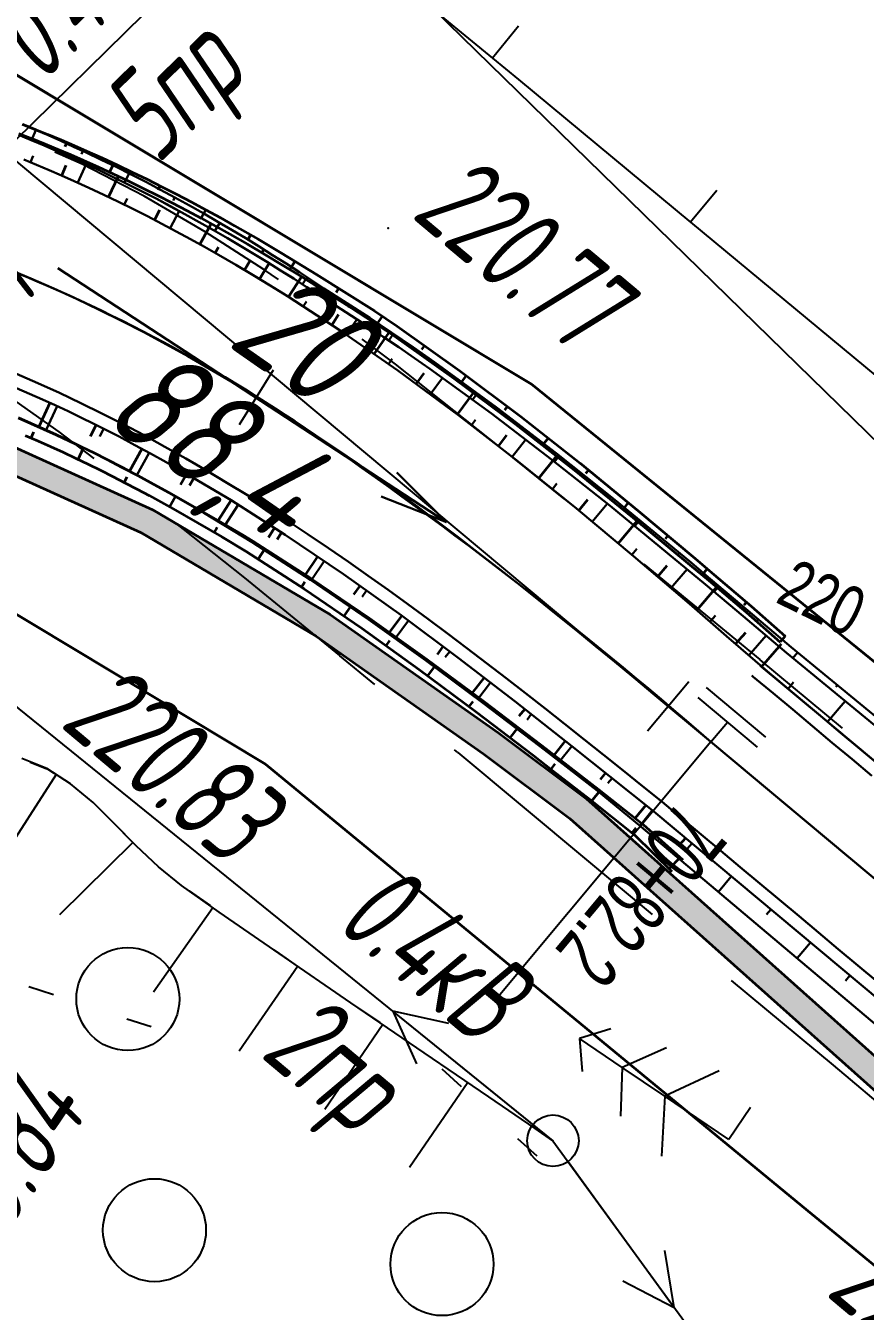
# Model space of a CAD drawing. Header units: millimetres. Extents: x -1799 to 6962, y -1020 to 4121.
# Drawn here: x 4065.22 to 4097.82, y 3277.43 to 3327.34 of the extents above; entities that cross this region are included whole.
import ezdxf

# ---------------------------------------------------------------- set-up
doc = ezdxf.new("R2010")
doc.units = ezdxf.units.MM
doc.linetypes.add('CONTI', pattern=[0])
doc.linetypes.add('DASHED', pattern=[0.75, 0.5, -0.25])
for name, color, linetype, lineweight in [('10', 1, 'Continuous', 35), ('КОПИЯ_ОСЬ_13_ОТКОСЫ', 7, 'Continuous', 30), ('КОПИЯ_ОСЬ_ГРАНИЦЫ_ПОЛОС', 7, 'Continuous', 30), ('ОСЬ_ВЕРХ_ПОКРЫТИЯ_ГРАНИЦЫ_ПОЛОС', 7, 'Continuous', 30), ('ОСЬ_ВЕРХ_ПОКРЫТИЯ_ОСЬ', 1, 'Continuous', 30), ('Ось_примыкания', 1, 'Continuous', 35), ('Тротуар', 40, 'Continuous', 35), ('Уклоны ПЧ', 5, 'Continuous', 30)]:
    doc.layers.add(name, color=color, linetype=linetype, lineweight=lineweight)
for name, color, linetype in [('GOR_BDEFAULT', 212, 'CONTI'), ('NAD_MDEFAULT', 7, 'CONTI'), ('OBRIVDEFAULT', 32, 'CONTI'), ('PI_OTDEFAULT', 172, 'CONTI'), ('PI_TTDEFAULT', 5, 'CONTI'), ('SIT_LDEFAULT', 7, 'CONTI'), ('USLZNDEFAULT', 7, 'CONTI'), ('ZAPSKDEFAULT', 7, 'CONTI'), ('КОПИЯ_ОСЬ_ТАНГЕНСЫ', 1, 'Continuous'), ('ОСЬ_ВЕРХ_ПОКРЫТИЯ_ОТКОСЫ', 7, 'Continuous'), ('ОСЬ_ВЕРХ_ПОКРЫТИЯ_ПИКЕТЫ', 1, 'Continuous'), ('ОСЬ_ВЕРХ_ПОКРЫТИЯ_РАЗБИВКА_КРИВ', 1, 'Continuous'), ('ОСЬ_ВЕРХ_ПОКРЫТИЯ_ТАНГЕНСЫ', 1, 'Continuous'), ('разметка', 7, 'Continuous')]:
    doc.layers.add(name, color=color, linetype=linetype)
doc.styles.add('eskd', font='spds.shx', dxfattribs={"width": 1.2, "oblique": 15})
doc.styles.add('SHRFT', font='TXT', dxfattribs={"width": 3.5})
doc.styles.get("Standard").update_dxf_attribs({"font": 'arial.ttf'})
doc.styles.add('ГОСТ', font='', dxfattribs={"oblique": 15, "height": 4})
doc.styles.get('ГОСТ').set_extended_font_data('GOST type A')

# ---------------------------------------------------------------- blocks, each defined once
blk = doc.blocks.new('BL_20')
at = {"color": 0}
blk.add_circle((0, 0), 1, dxfattribs=at)
blk = doc.blocks.new('BL_105')
at = {"color": 0}
for p, q in [((0, 7), (-1, 6.2)), ((0, 5), (0, 7)), ((1, 6.2), (0, 7)), ((0, 5), (-1.6, 4)), ((0, 3), (0, 5)), ((1.6, 4), (0, 5)), ((0, 3), (-2, 1.8)), ((0, 0), (0, 3)), ((2, 1.8), (0, 3)), ((1.5, 0), (0, 0))]:
    blk.add_line(p, q, dxfattribs=at)
blk = doc.blocks.new('BL_2004')
at = {"color": 0}
blk.add_circle((0, 0), 2, dxfattribs=at)
blk = doc.blocks.new('*U52')
at = {"layer": 'КОПИЯ_ОСЬ_13_ОТКОСЫ'}
for points in [[(807.019, 1096.788), (807.52, 1096.578), (808.018, 1096.364), (808.515, 1096.145), (809.01, 1095.922), (809.503, 1095.695), (810.085, 1095.417), (810.664, 1095.134), (811.241, 1094.845), (811.815, 1094.551), (812.386, 1094.251), (812.947, 1093.947), (813.506, 1093.637), (814.062, 1093.323), (814.615, 1093.005), (815.166, 1092.682), (815.694, 1092.364), (816.219, 1092.042), (816.741, 1091.716), (817.261, 1091.386), (817.778, 1091.051), (818.292, 1090.712), (818.733, 1090.414), (820.519, 1089.273), (821.361, 1088.707), (822.197, 1088.133), (823.027, 1087.551), (825.419, 1085.807), (827.75, 1084.021), (830.03, 1082.205), (832.266, 1080.372), (833.003, 1079.759), (833.736, 1079.145), (835.194, 1077.918), (836.878, 1076.493), (850.63, 1065.19)], [(806.867, 1096.379), (807.365, 1096.175), (807.862, 1095.966), (808.357, 1095.753), (808.85, 1095.536), (809.341, 1095.315), (809.921, 1095.043), (810.499, 1094.766), (811.074, 1094.484), (811.646, 1094.197), (812.216, 1093.904), (812.776, 1093.606), (813.335, 1093.303), (813.89, 1092.995), (814.443, 1092.683), (814.993, 1092.367), (815.511, 1092.061), (816.026, 1091.752), (816.539, 1091.438), (817.049, 1091.12), (817.557, 1090.798), (818.062, 1090.472), (818.564, 1090.142), (819.186, 1089.75), (819.804, 1089.353), (820.42, 1088.951), (821.032, 1088.544), (821.64, 1088.132), (822.245, 1087.715), (822.847, 1087.293), (825.234, 1085.557), (827.564, 1083.779), (829.843, 1081.971), (832.079, 1080.144), (832.817, 1079.532), (833.551, 1078.921), (835.01, 1077.697), (836.692, 1076.269), (850.446, 1064.97)], [(807.545, 1096.567), (807.376, 1096.17)], [(809.373, 1095.756), (809.313, 1095.625)], [(811.172, 1094.88), (810.992, 1094.525)], [(812.942, 1093.949), (812.878, 1093.833)], [(814.683, 1092.965), (814.5, 1092.651)], [(816.396, 1091.932), (816.332, 1091.829)], [(818.079, 1090.853), (817.898, 1090.578)], [(819.755, 1089.761), (819.696, 1089.669)], [(821.427, 1088.662), (821.247, 1088.399)], [(823.069, 1087.521), (823.006, 1087.435)], [(824.685, 1086.342), (824.501, 1086.09)], [(826.285, 1085.143), (826.222, 1085.06)], [(827.871, 1083.924), (827.681, 1083.686)], [(829.435, 1082.678), (829.372, 1082.599)], [(830.989, 1081.419), (830.8, 1081.189)], [(832.534, 1080.149), (832.47, 1080.073)], [(834.068, 1078.866), (833.881, 1078.643)], [(835.597, 1077.577), (835.535, 1077.503)], [(837.127, 1076.288), (836.942, 1076.063)], [(838.672, 1075.018), (838.61, 1074.943)]]:
    blk.add_lwpolyline(points, dxfattribs=at)
blk = doc.blocks.new('Стрелка')
at = {"layer": 'Уклоны ПЧ', "ltscale": 2}
for points in [[(-0.023, -0.048), (-0.023, 17.972)], [(-0.023, -0.048), (-0.578, 2.622)], [(-0.023, -0.048), (0.532, 2.622)]]:
    blk.add_lwpolyline(points, dxfattribs=at)

msp = doc.modelspace()

# ---------------------------------------------------------------- hatches: boundary and pattern name
at = {"layer": 'Тротуар', "lineweight": 30, "ltscale": 7}
msp.add_hatch(color=256, dxfattribs=at).paths.add_polyline_path([(4355.026, 2987.245), (4352.622, 2989.782), (4345.427, 2993.281), (4338.394, 2996.926), (4334.905, 2998.92), (4331.584, 3001.033), (4325.137, 3005.952), (4319.491, 3011.624), (4314.469, 3017.834), (4309.932, 3024.285), (4307.646, 3027.716), (4301.367, 3037.941), (4295.156, 3048.209), (4289.986, 3056.769), (4280.835, 3072.269), (4272.55, 3085.951), (4265.234, 3097.893), (4261.114, 3101.507), (4255.468, 3107.674), (4252.851, 3111.934), (4250.972, 3116.597), (4250.585, 3117.56), (4249.719, 3119.765), (4248.666, 3123.345), (4248.323, 3124.321), (4247.98, 3125.297), (4241.939, 3135.217), (4234.518, 3147.093), (4225.78, 3160.49), (4219.022, 3170.408), (4211.937, 3180.091), (4203.112, 3191.194), (4194.18, 3201.563), (4183.21, 3213.325), (4172.573, 3223.78), (4162.939, 3232.607), (4150.941, 3243.284), (4138.679, 3253.563), (4117.058, 3271.355), (4101.903, 3284.023), (4086.977, 3297.339), (4083.578, 3299.881), (4077.037, 3304.486), (4070.152, 3308.55), (4062.976, 3311.79), (4055.187, 3313.858), (4047.095, 3314.906), (4039.194, 3314.51), (4031.355, 3312.695), (4024.186, 3309.608), (4017.316, 3305.344), (4008.1, 3297.932), (3998.942, 3289.839), (3996.071, 3287.056), (3984.757, 3275.743), (3983.052, 3274.038), (3982.329, 3273.347), (3976.255, 3267.275), (3965.028, 3255.875), (3952.386, 3243.061), (3945.337, 3235.968), (3938.229, 3228.933), (3931.095, 3221.926), (3922.526, 3213.525), (3913.887, 3205.055), (3900.709, 3192.936), (3893.252, 3186.273), (3888.799, 3182.354), (3880.991, 3175.997), (3874.788, 3170.946), (3865.391, 3163.481), (3855.795, 3156.275), (3849.369, 3151.511), (3844.564, 3148.067), (3839.698, 3144.637), (3832.981, 3140.049), (3830.301, 3138.269), (3823.273, 3133.561), (3822.443, 3133.006), (3809.622, 3124.407), (3792.023, 3114.358), (3786.086, 3111.259), (3780.023, 3108.407), (3761.667, 3099.663), (3749.56, 3093.587), (3739.444, 3087.864), (3738.739, 3087.426), (3732.468, 3082.562), (3726.512, 3077.16), (3720.889, 3071.42), (3715.659, 3065.179), (3710.962, 3058.323), (3707.32, 3051.736), (3703.938, 3044.269), (3700.864, 3036.478), (3698.458, 3028.966), (3695.598, 3017.765), (3693.191, 3006.011), (3691.1, 2983.08), (3692.241, 2982.689), (3694.173, 3005.821), (3696.572, 3017.54), (3699.543, 3029.107), (3701.99, 3036.656), (3704.929, 3044.035), (3708.201, 3051.263), (3712.009, 3058.115), (3716.543, 3064.688), (3721.631, 3070.747), (3727.193, 3076.428), (3733.066, 3081.759), (3739.311, 3086.604), (3740.034, 3087.053), (3750.032, 3092.705), (3762.015, 3098.833), (3780.451, 3107.484), (3786.563, 3110.334), (3792.489, 3113.472), (3810.085, 3123.523), (3830.857, 3137.439), (3833.537, 3139.218), (3840.159, 3143.739), (3845.068, 3147.214), (3849.925, 3150.749), (3856.392, 3155.473), (3865.972, 3162.73), (3875.413, 3170.165), (3881.622, 3175.221), (3889.445, 3181.591), (3893.916, 3185.525), (3901.381, 3192.195), (3914.576, 3204.33), (3923.226, 3212.811), (3931.795, 3221.212), (3938.931, 3228.221), (3946.043, 3235.26), (3953.097, 3242.357), (3965.74, 3255.172), (3976.964, 3266.57), (3985.463, 3275.036), (3996.773, 3286.343), (3999.622, 3289.105), (4008.744, 3297.168), (4017.895, 3304.526), (4024.65, 3308.719), (4031.668, 3311.741), (4039.333, 3313.516), (4047.055, 3313.903), (4054.994, 3312.874), (4062.639, 3310.845), (4069.691, 3307.661), (4076.5, 3303.642), (4082.99, 3299.072), (4086.343, 3296.564), (4101.249, 3283.266), (4116.42, 3270.585), (4138.04, 3252.793), (4150.286, 3242.528), (4162.272, 3231.863), (4171.847, 3223.057), (4182.46, 3212.663), (4193.35, 3200.994), (4202.341, 3190.556), (4211.142, 3179.485), (4218.205, 3169.831), (4224.947, 3159.937), (4233.677, 3146.552), (4241.089, 3134.69), (4246.972, 3125.147), (4248.831, 3119.35), (4251.955, 3111.482), (4254.666, 3107.069), (4260.416, 3100.789), (4264.381, 3097.354), (4271.694, 3085.435), (4279.977, 3071.756), (4289.128, 3056.256), (4294.307, 3047.694), (4300.531, 3037.432), (4306.803, 3027.178), (4309.038, 3023.822), (4313.665, 3017.24), (4318.747, 3010.955), (4324.471, 3005.203), (4330.909, 3000.28), (4334.388, 2998.064), (4337.915, 2996.047), (4344.978, 2992.388), (4352.021, 2988.962), (4354.437, 2986.412), (4356.729, 2985.394), (4357.135, 2986.308)])

# ---------------------------------------------------------------- linework, layer by layer
at = {"layer": '10'}
for p, q in [((4084.856, 3313.423), (4057.976, 3329.563)), ((4176.746, 3239.013), (4084.856, 3313.423)), ((4052.986, 3311.603), (4074.536, 3298.673)), ((4052.986, 3311.603), (4074.536, 3298.673)), ((4074.536, 3298.673), (4095.586, 3281.333)), ((4074.536, 3298.673), (4095.586, 3281.333)), ((4095.586, 3281.333), (4125.876, 3256.443)), ((4095.586, 3281.333), (4125.876, 3256.443))]:
    msp.add_line(p, q, dxfattribs=at)
msp.add_lwpolyline([(4176.746, 3239.013), (4084.856, 3313.423), (4057.976, 3329.563), (4019.376, 3329.623), (3936.716, 3248.363), (3926.016, 3237.943), (3910.376, 3221.023), (3904.396, 3216.033), (3903.436, 3217.183), (3897.326, 3211.693), (3879.656, 3196.103), (3865.416, 3183.363), (3835.176, 3159.613), (3818.806, 3151.023), (3809.916, 3145.073), (3786.276, 3129.213), (3751.806, 3114.223), (3724.936, 3097.063)], dxfattribs=at)
at = {"layer": 'OBRIVDEFAULT', "color": 32}
for p, q in [((4066.042, 3298.499, 220.875), (4065.062, 3298.889, 220.832)), ((4066.962, 3297.909, 220.92), (4066.042, 3298.499, 220.875)), ((4066.402, 3298.269), (4064.242, 3294.899)), ((4067.832, 3297.179, 220.966), (4066.962, 3297.909, 220.92)), ((4068.672, 3296.349, 221.014), (4067.832, 3297.179, 220.966)), ((4069.512, 3295.499, 221.063), (4068.672, 3296.349, 221.014)), ((4069.382, 3295.629), (4066.532, 3292.819)), ((4070.372, 3294.689, 221.112), (4069.512, 3295.499, 221.063)), ((4071.262, 3293.959, 221.16), (4070.372, 3294.689, 221.112)), ((4072.732, 3292.929, 221.122), (4071.262, 3293.959, 221.16)), ((4072.482, 3293.099), (4070.182, 3289.819)), ((4075.062, 3291.319, 221.063), (4072.732, 3292.929, 221.122)), ((4077.842, 3289.409, 220.993), (4075.062, 3291.319, 221.063)), ((4075.782, 3290.829), (4073.512, 3287.529)), ((4080.692, 3287.469, 220.921), (4077.842, 3289.409, 220.993)), ((4079.082, 3288.569), (4076.832, 3285.259)), ((4083.202, 3285.749, 220.857), (4080.692, 3287.469, 220.921)), ((4082.382, 3286.309), (4080.122, 3283.009)), ((4085.002, 3284.519, 220.811), (4083.202, 3285.749, 220.857)), ((4085.692, 3284.049, 220.794), (4085.002, 3284.519, 220.811))]:
    msp.add_line(p, q, dxfattribs=at)
at = {"layer": 'PI_TTDEFAULT', "color": 5}
for p in [(4079.292, 3319.479, 220.773), (4085.692, 3284.049, 220.794)]:
    msp.add_point(p, dxfattribs=at)
at = {"layer": 'SIT_LDEFAULT', "color": 7}
for p, q in [((4052.502, 3310.869), (4075.522, 3333.389)), ((4111.932, 3297.829), (4075.522, 3333.389)), ((4075.612, 3332.439), (4083.342, 3326.089)), ((4084.352, 3327.319), (4083.342, 3326.089)), ((4083.342, 3326.089), (4084.352, 3325.249)), ((4084.352, 3325.249), (4091.042, 3319.699)), ((4067.412, 3321.969), (4066.352, 3322.429)), ((4069.822, 3320.719), (4067.412, 3321.969)), ((4092.052, 3320.939), (4091.032, 3319.709)), ((4072.182, 3319.339), (4069.822, 3320.719)), ((4091.032, 3319.709), (4098.732, 3313.329)), ((4074.462, 3317.879), (4072.182, 3319.339)), ((4075.032, 3317.489), (4074.462, 3317.879)), ((4079.582, 3314.199), (4078.282, 3315.169)), ((4083.672, 3310.959), (4079.582, 3314.199)), ((4066.522, 3311.579), (4064.852, 3312.749)), ((4067.882, 3310.539), (4066.522, 3311.579)), ((4086.122, 3308.969), (4083.672, 3310.959)), ((4052.502, 3310.869), (4085.692, 3284.049)), ((4071.342, 3307.789), (4071.012, 3308.049)), ((4073.722, 3305.909), (4071.342, 3307.799)), ((4093.742, 3302.729), (4089.232, 3306.439)), ((4077.422, 3302.889), (4073.722, 3305.909)), ((4078.782, 3301.759), (4077.422, 3302.879)), ((4096.932, 3300.069), (4093.742, 3302.719)), ((4082.002, 3299.119), (4081.872, 3299.229)), ((4087.012, 3294.959), (4082.012, 3299.129)), ((4065.392, 3298.749), (4066.042, 3298.489)), ((4066.042, 3298.499), (4066.302, 3298.329)), ((4068.602, 3296.419), (4068.672, 3296.349)), ((4068.672, 3296.349), (4069.302, 3295.709)), ((4089.562, 3292.829), (4087.012, 3294.959)), ((4071.562, 3293.749), (4072.382, 3293.179)), ((4074.852, 3291.459), (4075.062, 3291.319)), ((4075.062, 3291.319), (4075.672, 3290.889)), ((4065.342, 3290.039), (4066.292, 3289.729)), ((4096.582, 3286.979), (4092.632, 3290.269)), ((4078.142, 3289.199), (4078.972, 3288.639)), ((4084.912, 3284.679), (4079.472, 3289.079)), ((4079.472, 3289.079), (4080.392, 3287.039)), ((4081.652, 3288.599), (4079.472, 3289.079)), ((4069.142, 3288.789), (4070.092, 3288.479)), ((4100.242, 3283.899), (4096.582, 3286.979)), ((4081.382, 3286.839), (4082.122, 3286.159)), ((4084.322, 3284.139), (4085.062, 3283.459)), ((4085.692, 3284.049), (4104.502, 3258.209)), ((4086.282, 3283.239), (4090.402, 3277.579)), ((4090.402, 3277.579), (4090.032, 3279.789)), ((4088.412, 3278.609), (4090.402, 3277.579))]:
    msp.add_line(p, q, dxfattribs=at)
at = {"layer": 'КОПИЯ_ОСЬ_13_ОТКОСЫ'}
for points in [[(4064.934, 3323.103), (4065.432, 3322.898), (4065.929, 3322.69), (4066.424, 3322.477), (4066.916, 3322.26), (4067.408, 3322.039), (4067.988, 3321.767), (4068.565, 3321.49), (4069.141, 3321.208), (4069.713, 3320.92), (4070.283, 3320.628), (4070.843, 3320.329), (4071.401, 3320.027), (4071.957, 3319.719), (4072.51, 3319.407), (4073.06, 3319.09), (4073.578, 3318.785), (4074.093, 3318.476), (4074.606, 3318.162), (4075.116, 3317.844), (4075.623, 3317.522), (4076.128, 3317.196), (4076.631, 3316.865), (4077.252, 3316.474), (4077.871, 3316.077), (4078.486, 3315.675), (4079.098, 3315.268), (4079.707, 3314.856), (4080.312, 3314.439), (4080.914, 3314.017), (4083.301, 3312.281), (4085.631, 3310.503), (4087.91, 3308.695), (4090.146, 3306.868), (4090.883, 3306.256), (4091.618, 3305.644), (4093.076, 3304.421), (4094.758, 3302.993), (4108.513, 3291.694)], [(4065.144, 3322.143), (4065.635, 3321.941), (4066.124, 3321.736), (4066.612, 3321.526), (4067.098, 3321.312), (4067.673, 3321.048), (4068.246, 3320.78), (4068.815, 3320.506), (4069.383, 3320.227), (4069.948, 3319.943), (4070.505, 3319.652), (4071.059, 3319.358), (4071.611, 3319.058), (4072.16, 3318.755), (4072.707, 3318.446), (4073.38, 3318.054), (4074.05, 3317.656), (4074.716, 3317.251), (4075.378, 3316.841), (4077.431, 3315.505), (4079.671, 3313.953), (4082.038, 3312.212), (4084.345, 3310.423), (4086.601, 3308.599), (4088.814, 3306.751), (4090.993, 3304.89), (4092.431, 3303.646), (4094.096, 3302.199), (4135.151, 3267.897)], [(4065.399, 3322.039), (4065.504, 3322.294)], [(4067.237, 3321.249), (4067.563, 3321.966)], [(4069.045, 3320.394), (4069.161, 3320.63)], [(4070.825, 3319.483), (4071.18, 3320.148)], [(4072.578, 3318.519), (4072.702, 3318.738)], [(4074.301, 3317.504), (4074.674, 3318.12)], [(4075.995, 3316.44), (4076.125, 3316.641)], [(4077.666, 3315.342), (4078.081, 3315.941)], [(4079.311, 3314.203), (4079.449, 3314.403)], [(4080.929, 3313.028), (4081.397, 3313.665)], [(4064.861, 3313.273), (4065.364, 3313.056), (4065.865, 3312.834), (4066.364, 3312.607), (4066.863, 3312.372), (4067.361, 3312.133), (4067.857, 3311.889), (4068.351, 3311.641), (4068.842, 3311.389), (4069.457, 3311.063), (4070.069, 3310.732), (4070.678, 3310.394), (4071.284, 3310.051), (4073.191, 3308.918), (4075.299, 3307.578), (4077.56, 3306.05), (4079.798, 3304.454), (4082.018, 3302.802), (4084.225, 3301.104), (4086.426, 3299.371), (4087.894, 3298.201), (4089.607, 3296.828), (4130.663, 3262.525)], [(4066.445, 3312.569), (4066.016, 3311.65)], [(4064.934, 3312.127), (4065.427, 3311.913), (4065.917, 3311.695), (4066.411, 3311.467), (4066.901, 3311.235), (4067.391, 3310.998), (4067.877, 3310.758), (4068.363, 3310.514), (4068.971, 3310.197), (4069.577, 3309.874), (4070.179, 3309.546), (4070.778, 3309.212), (4072.132, 3308.432), (4074.013, 3307.286), (4076.28, 3305.826), (4078.528, 3304.291), (4080.76, 3302.694), (4082.982, 3301.044), (4085.199, 3299.353), (4085.938, 3298.782), (4087.419, 3297.631), (4089.12, 3296.244), (4102.727, 3284.768)], [(4082.53, 3311.83), (4082.691, 3312.039)], [(4068.244, 3311.695), (4068.092, 3311.393)], [(4084.111, 3310.605), (4084.626, 3311.27)], [(4070.014, 3310.762), (4069.539, 3309.894)], [(4071.752, 3309.773), (4071.583, 3309.49)], [(4085.67, 3309.352), (4085.846, 3309.57)], [(4073.466, 3308.743), (4072.951, 3307.933)], [(4087.217, 3308.085), (4087.799, 3308.782)], [(4075.154, 3307.67), (4074.982, 3307.4)], [(4088.752, 3306.803), (4088.946, 3307.036)], [(4076.814, 3306.555), (4076.308, 3305.807)], [(4090.273, 3305.505), (4090.902, 3306.241)], [(4078.455, 3305.412), (4078.28, 3305.167)], [(4091.79, 3304.201), (4092.001, 3304.445)], [(4080.079, 3304.245), (4079.562, 3303.551)], [(4093.301, 3302.89), (4093.971, 3303.661)], [(4081.684, 3303.051), (4081.511, 3302.82)], [(4083.273, 3301.837), (4082.779, 3301.195)], [(4094.822, 3301.592), (4095.04, 3301.854)], [(4096.357, 3300.31), (4097.036, 3301.122)], [(4084.852, 3300.61), (4084.685, 3300.398)], [(4086.424, 3299.373), (4085.951, 3298.772)], [(4087.987, 3298.126), (4087.828, 3297.927)], [(4089.548, 3296.875), (4089.073, 3296.283)], [(4091.084, 3295.594), (4090.921, 3295.4)], [(4092.619, 3294.312), (4092.12, 3293.714)], [(4094.153, 3293.029), (4093.987, 3292.83)], [(4095.688, 3291.747), (4095.177, 3291.135)], [(4097.223, 3290.465), (4097.053, 3290.261)]]:
    msp.add_lwpolyline(points, dxfattribs=at)
at = {"layer": 'КОПИЯ_ОСЬ_ГРАНИЦЫ_ПОЛОС'}
for points in [[(4093.74, 3302.496), (4093.793, 3302.452), (4094.56, 3301.811), (4095.327, 3301.17), (4096.094, 3300.53), (4096.861, 3299.889), (4097.628, 3299.248), (4098.394, 3298.608)], [(4093.416, 3302.116), (4093.473, 3302.068), (4094.24, 3301.427), (4095.007, 3300.787), (4095.773, 3300.146), (4096.54, 3299.505), (4097.307, 3298.865), (4098.074, 3298.224)]]:
    msp.add_lwpolyline(points, dxfattribs=at)
at = {"layer": 'КОПИЯ_ОСЬ_ТАНГЕНСЫ'}
msp.add_line((4042.582, 3340.679), (4205.152, 3204.849), dxfattribs=at)
at = {"layer": 'ОСЬ_ВЕРХ_ПОКРЫТИЯ_ГРАНИЦЫ_ПОЛОС', "linetype": 'Continuous'}
msp.add_lwpolyline([(4098.291, 3290.224), (4097.531, 3290.859), (4096.77, 3291.494), (4096.01, 3292.13), (4095.25, 3292.765), (4094.49, 3293.4), (4093.729, 3294.035), (4092.969, 3294.67), (4092.209, 3295.306), (4091.448, 3295.941), (4090.688, 3296.576), (4089.928, 3297.211), (4089.17, 3297.819), (4088.413, 3298.426), (4087.656, 3299.03), (4086.9, 3299.633), (4086.144, 3300.232), (4085.388, 3300.829), (4084.631, 3301.421), (4083.873, 3302.01), (4083.114, 3302.595), (4082.354, 3303.175), (4081.592, 3303.749), (4080.828, 3304.318), (4080.062, 3304.881), (4079.293, 3305.437), (4078.522, 3305.986), (4077.748, 3306.528), (4076.971, 3307.062), (4076.191, 3307.588), (4075.407, 3308.105), (4074.62, 3308.613), (4073.829, 3309.111), (4073.034, 3309.599), (4072.235, 3310.076), (4071.432, 3310.543), (4070.625, 3310.998), (4069.814, 3311.441), (4068.998, 3311.871), (4068.178, 3312.289), (4067.354, 3312.693), (4066.526, 3313.083), (4065.694, 3313.459), (4064.857, 3313.82)], dxfattribs=at)
at = {"layer": 'ОСЬ_ВЕРХ_ПОКРЫТИЯ_ОСЬ'}
msp.add_lwpolyline([(4064.519, 3317.899), (4065.417, 3317.527), (4066.308, 3317.138), (4067.193, 3316.735), (4068.071, 3316.317), (4068.941, 3315.884), (4069.805, 3315.438), (4070.662, 3314.979), (4071.512, 3314.507), (4072.356, 3314.024), (4073.193, 3313.529), (4074.023, 3313.024), (4074.847, 3312.508), (4075.665, 3311.982), (4076.477, 3311.447), (4077.283, 3310.904), (4078.084, 3310.352), (4078.879, 3309.792), (4079.668, 3309.226), (4080.453, 3308.652), (4081.234, 3308.072), (4082.009, 3307.486), (4082.781, 3306.895), (4083.549, 3306.298), (4084.313, 3305.698), (4085.074, 3305.093), (4085.833, 3304.484), (4086.588, 3303.872), (4087.341, 3303.257), (4088.092, 3302.64), (4088.842, 3302.021), (4089.59, 3301.4), (4091.83, 3299.532), (4091.83, 3299.532), (4132.899, 3265.217)], dxfattribs=at)
at = {"layer": 'ОСЬ_ВЕРХ_ПОКРЫТИЯ_ОТКОСЫ'}
msp.add_lwpolyline([(4064.861, 3313.273), (4065.364, 3313.056), (4065.865, 3312.834), (4066.364, 3312.607), (4066.863, 3312.372), (4067.361, 3312.133), (4067.857, 3311.889), (4068.351, 3311.641), (4068.842, 3311.389), (4069.457, 3311.063), (4070.069, 3310.732), (4070.678, 3310.394), (4071.284, 3310.051), (4073.191, 3308.918), (4075.299, 3307.578), (4077.56, 3306.05), (4079.798, 3304.454), (4082.018, 3302.802), (4084.225, 3301.104), (4086.426, 3299.371), (4087.894, 3298.201), (4089.607, 3296.828), (4091.225, 3295.476)], dxfattribs=at)
at = {"layer": 'ОСЬ_ВЕРХ_ПОКРЫТИЯ_ПИКЕТЫ'}
for p, q in [((4073.525, 3311.862), (4074.843, 3313.986)), ((4089.362, 3299.963), (4090.963, 3301.884))]:
    msp.add_line(p, q, dxfattribs=at)
at = {"layer": 'ОСЬ_ВЕРХ_ПОКРЫТИЯ_РАЗБИВКА_КРИВ'}
for p, q in [((4091.64, 3301.644), (4093.943, 3299.721)), ((4091.32, 3301.261), (4093.622, 3299.337)), ((4091.83, 3299.532), (4092.471, 3300.299)), ((4091.83, 3299.532), (4083.495, 3289.555))]:
    msp.add_line(p, q, dxfattribs=at)
at = {"layer": 'ОСЬ_ВЕРХ_ПОКРЫТИЯ_ТАНГЕНСЫ'}
msp.add_line((4042.582, 3340.679), (4205.152, 3204.849), dxfattribs=at)
at = {"layer": 'Ось_примыкания', "color": 0}
for p, q in [((4066.812, 3322.815), (4066.737, 3322.64)), ((4066.615, 3321.524), (4066.793, 3321.929)), ((4068.638, 3322), (4068.478, 3321.656)), ((4068.433, 3320.69), (4068.82, 3321.495)), ((4070.437, 3321.128), (4070.353, 3320.959)), ((4070.223, 3319.799), (4070.432, 3320.2)), ((4072.208, 3320.198), (4072.027, 3319.868)), ((4071.984, 3318.852), (4072.426, 3319.65)), ((4073.952, 3319.219), (4073.858, 3319.057)), ((4073.717, 3317.854), (4073.953, 3318.25)), ((4075.668, 3318.192), (4075.473, 3317.875)), ((4075.424, 3316.811), (4075.932, 3317.592)), ((4077.368, 3317.139), (4077.268, 3316.979)), ((4077.101, 3315.72), (4077.364, 3316.126)), ((4079.059, 3316.071), (4078.846, 3315.748)), ((4078.751, 3314.591), (4079.331, 3315.427)), ((4080.701, 3314.929), (4080.591, 3314.775)), ((4080.38, 3313.431), (4080.685, 3313.846)), ((4082.325, 3313.762), (4082.102, 3313.466)), ((4081.991, 3312.246), (4082.61, 3313.088)), ((4066.15, 3312.705), (4065.724, 3311.766)), ((4083.923, 3312.559), (4083.814, 3312.415)), ((4065.434, 3311.337), (4065.535, 3311.571)), ((4067.953, 3311.84), (4067.726, 3311.388)), ((4083.573, 3311.022), (4083.904, 3311.449)), ((4067.253, 3310.505), (4067.467, 3310.952)), ((4069.727, 3310.917), (4069.254, 3310.044)), ((4085.503, 3311.333), (4085.284, 3311.056)), ((4085.141, 3309.78), (4085.829, 3310.631)), ((4071.472, 3309.94), (4071.224, 3309.522)), ((4087.069, 3310.09), (4086.96, 3309.956)), ((4069.043, 3309.613), (4069.152, 3309.826)), ((4070.802, 3308.663), (4071.03, 3309.072)), ((4073.191, 3308.917), (4072.689, 3308.127)), ((4086.695, 3308.521), (4087.051, 3308.948)), ((4088.618, 3308.825), (4088.407, 3308.565)), ((4088.23, 3307.239), (4088.96, 3308.114)), ((4072.537, 3307.667), (4072.656, 3307.871)), ((4074.879, 3307.845), (4074.641, 3307.469)), ((4090.155, 3307.545), (4090.051, 3307.42)), ((4074.245, 3306.628), (4074.504, 3307.028)), ((4076.544, 3306.737), (4076.064, 3306.027)), ((4089.756, 3305.947), (4090.132, 3306.388)), ((4091.686, 3306.257), (4091.481, 3306.016)), ((4075.926, 3305.544), (4076.057, 3305.746)), ((4078.19, 3305.601), (4077.948, 3305.261)), ((4091.275, 3304.646), (4092.047, 3305.539)), ((4093.207, 3304.96), (4093.108, 3304.843)), ((4077.579, 3304.418), (4077.854, 3304.82)), ((4079.818, 3304.439), (4079.334, 3303.789)), ((4079.215, 3303.268), (4079.359, 3303.468)), ((4092.787, 3303.337), (4093.179, 3303.788)), ((4094.712, 3303.643), (4094.516, 3303.419)), ((4081.422, 3303.245), (4081.192, 3302.935)), ((4093.793, 3302.451), (4094.565, 3303.344)), ((4080.836, 3302.097), (4081.134, 3302.497)), ((4083.015, 3302.035), (4082.559, 3301.443)), ((4082.441, 3300.904), (4082.592, 3301.106)), ((4084.597, 3300.811), (4084.373, 3300.528)), ((4084.033, 3299.693), (4084.342, 3300.098)), ((4086.168, 3299.574), (4085.74, 3299.031)), ((4085.619, 3298.475), (4085.777, 3298.678)), ((4087.733, 3298.329), (4087.526, 3298.069)), ((4087.197, 3297.245), (4087.521, 3297.652)), ((4089.294, 3297.079), (4088.886, 3296.57)), ((4088.76, 3295.998), (4088.925, 3296.204)), ((4090.834, 3295.803), (4090.61, 3295.534)), ((4090.201, 3294.612), (4090.628, 3295.05))]:
    msp.add_line(p, q, dxfattribs=at)
for points in [[(4065.089, 3323.519), (4065.594, 3323.319), (4066.096, 3323.115), (4066.597, 3322.907), (4067.097, 3322.694), (4067.595, 3322.477), (4068.183, 3322.211), (4068.768, 3321.939), (4069.351, 3321.662), (4069.932, 3321.38), (4070.51, 3321.092), (4071.078, 3320.799), (4071.644, 3320.501), (4072.208, 3320.198), (4072.769, 3319.891), (4073.327, 3319.579), (4074.246, 3319.05), (4075.154, 3318.509), (4076.507, 3317.677), (4078.763, 3316.267), (4079.205, 3315.974), (4079.646, 3315.68), (4082.077, 3313.949), (4084.442, 3312.169), (4086.747, 3310.353), (4089.002, 3308.512), (4091.214, 3306.658), (4091.944, 3306.039), (4093.393, 3304.801), (4094.716, 3303.64)], [(4064.955, 3323.16), (4065.457, 3322.962), (4065.957, 3322.76), (4066.455, 3322.553), (4066.951, 3322.342), (4067.446, 3322.127), (4068.03, 3321.863), (4068.613, 3321.594), (4069.192, 3321.318), (4069.769, 3321.038), (4070.344, 3320.753), (4070.909, 3320.461), (4071.472, 3320.165), (4072.033, 3319.865), (4072.592, 3319.56), (4073.147, 3319.25), (4073.831, 3318.856), (4074.51, 3318.456), (4075.186, 3318.05), (4075.859, 3317.638), (4076.311, 3317.357), (4076.76, 3317.074), (4077.322, 3316.725), (4077.882, 3316.372), (4078.438, 3316.014), (4078.992, 3315.652), (4079.431, 3315.361), (4081.861, 3313.646), (4084.226, 3311.882), (4086.534, 3310.08), (4088.793, 3308.253), (4091.011, 3306.411), (4091.743, 3305.796), (4093.198, 3304.566), (4094.522, 3303.413)], [(4064.927, 3312.113), (4065.421, 3311.901), (4065.912, 3311.683), (4066.405, 3311.457), (4066.897, 3311.226), (4067.387, 3310.991), (4067.875, 3310.753), (4068.361, 3310.51), (4068.97, 3310.194), (4069.576, 3309.874), (4070.179, 3309.547), (4070.779, 3309.215), (4072.683, 3308.13), (4073.633, 3307.569), (4074.04, 3307.326), (4076.311, 3305.869), (4078.563, 3304.338), (4080.799, 3302.744), (4083.025, 3301.098), (4085.247, 3299.411), (4085.987, 3298.841), (4087.47, 3297.692), (4089.191, 3296.329), (4090.734, 3294.957)], [(4065.2, 3311.438), (4065.689, 3311.227), (4066.18, 3311.006), (4066.669, 3310.78), (4067.156, 3310.551), (4067.642, 3310.318), (4068.125, 3310.081), (4068.6, 3309.841), (4069.072, 3309.598), (4069.543, 3309.35), (4070.012, 3309.099), (4070.478, 3308.844), (4070.943, 3308.585), (4071.892, 3308.043), (4072.837, 3307.492), (4073.775, 3306.931), (4076.031, 3305.476), (4078.269, 3303.946), (4080.493, 3302.352), (4082.708, 3300.705), (4084.921, 3299.015), (4085.659, 3298.444), (4087.137, 3297.293), (4088.853, 3295.924), (4090.308, 3294.508)]]:
    msp.add_lwpolyline(points, dxfattribs=at)
at = {"layer": 'разметка', "lineweight": 30, "ltscale": 7}
msp.add_lwpolyline([(4039.667, 3321.186, -0.117502), (4062.702, 3318.594, -0.059573), (4075.665, 3311.983, -0.029715), (4091.829, 3299.532)], format="xyb", dxfattribs=at)
at = {"layer": 'разметка', "linetype": 'DASHED', "lineweight": 30, "ltscale": 14}
msp.add_lwpolyline([(4091.829, 3299.532), (4130.199, 3267.473)], dxfattribs=at)
at = {"layer": 'Тротуар', "linetype": 'Continuous'}
for points in [[(4039.194, 3314.51), (4047.095, 3314.906), (4055.187, 3313.858), (4062.976, 3311.79), (4070.152, 3308.55), (4077.037, 3304.486), (4083.578, 3299.881), (4086.977, 3297.339), (4101.903, 3284.023), (4117.058, 3271.355), (4138.679, 3253.563), (4150.94, 3243.285)], [(4039.333, 3313.516), (4047.055, 3313.903), (4054.994, 3312.874), (4062.639, 3310.845), (4069.691, 3307.661), (4076.494, 3303.646), (4082.99, 3299.072), (4086.343, 3296.564), (4101.249, 3283.266), (4116.42, 3270.585), (4138.04, 3252.793), (4150.286, 3242.528)]]:
    msp.add_lwpolyline(points, dxfattribs=at)

# ---------------------------------------------------------------- block references
at = {"layer": 'USLZNDEFAULT', "color": 7, "rotation": 56}
for name, p in [('BL_105', (4092.522, 3284.099)), ('BL_20', (4085.692, 3284.049))]:
    msp.add_blockref(name, p, dxfattribs=at)
at = {"layer": 'ZAPSKDEFAULT', "color": 7, "rotation": 56}
for p in [(4069.184, 3289.551), (4070.219, 3280.576), (4081.383, 3279.259)]:
    msp.add_blockref('BL_2004', p, dxfattribs=at)
at = {"layer": 'КОПИЯ_ОСЬ_13_ОТКОСЫ'}
msp.add_blockref('*U52', (3258.067, 2226.724), dxfattribs=at)
at = {"layer": 'Уклоны ПЧ', "rotation": 56.84822993149579}
msp.add_blockref('Стрелка', (4081.529, 3308.114), dxfattribs=at)

# ---------------------------------------------------------------- texts
at = {"layer": 'GOR_BDEFAULT', "color": 212, "style": 'SHRFT', "width": 0.75}
msp.add_text('220', height=1.9136, rotation=333.8571, dxfattribs=at).set_placement((4094.288, 3304.98, 220))
at = {"layer": 'NAD_MDEFAULT', "color": 7, "style": 'eskd', "oblique": 10, "width": 0.8}
for s, rotation, p in [('0.4кВ', 44.1939, (4065.826, 3325.045)), ('5пр', 44.1939, (4070.338, 3321.919)), ('н.пр.5.67', 56, (4059.308, 3307.651)), ('0.4кВ', 320, (4077.153, 3292.423)), ('2пр', 320, (4074.266, 3287.359))]:
    msp.add_text(s, height=3.5, rotation=rotation, dxfattribs=at).set_placement(p)
at = {"layer": 'PI_OTDEFAULT', "color": 172, "style": 'eskd', "oblique": 10, "width": 0.8}
for s, rotation, p in [('220.77', 320, (4080.131, 3319.951)), ('220.83', 320, (4066.488, 3300.18)), ('218.84', 56, (4062.967, 3278.176)), ('220.55', 320, (4096.223, 3278.099))]:
    msp.add_text(s, height=3.5, rotation=rotation, dxfattribs=at).set_placement(p)
at = {"layer": 'ОСЬ_ВЕРХ_ПОКРЫТИЯ_РАЗБИВКА_КРИВ', "width": 0.6}
msp.add_text('70+82.2', height=2.5, rotation=230.1207, dxfattribs=at).set_placement((4090.611, 3297.293))
at = {"layer": 'Уклоны ПЧ', "style": 'ГОСТ', "oblique": 15}
for s, p in [('20', (4072.953, 3314.981)), ('88,4', (4068.042, 3312.023))]:
    msp.add_text(s, height=4, rotation=325.1075, dxfattribs=at).set_placement(p)

doc.saveas('drawing.dxf')
